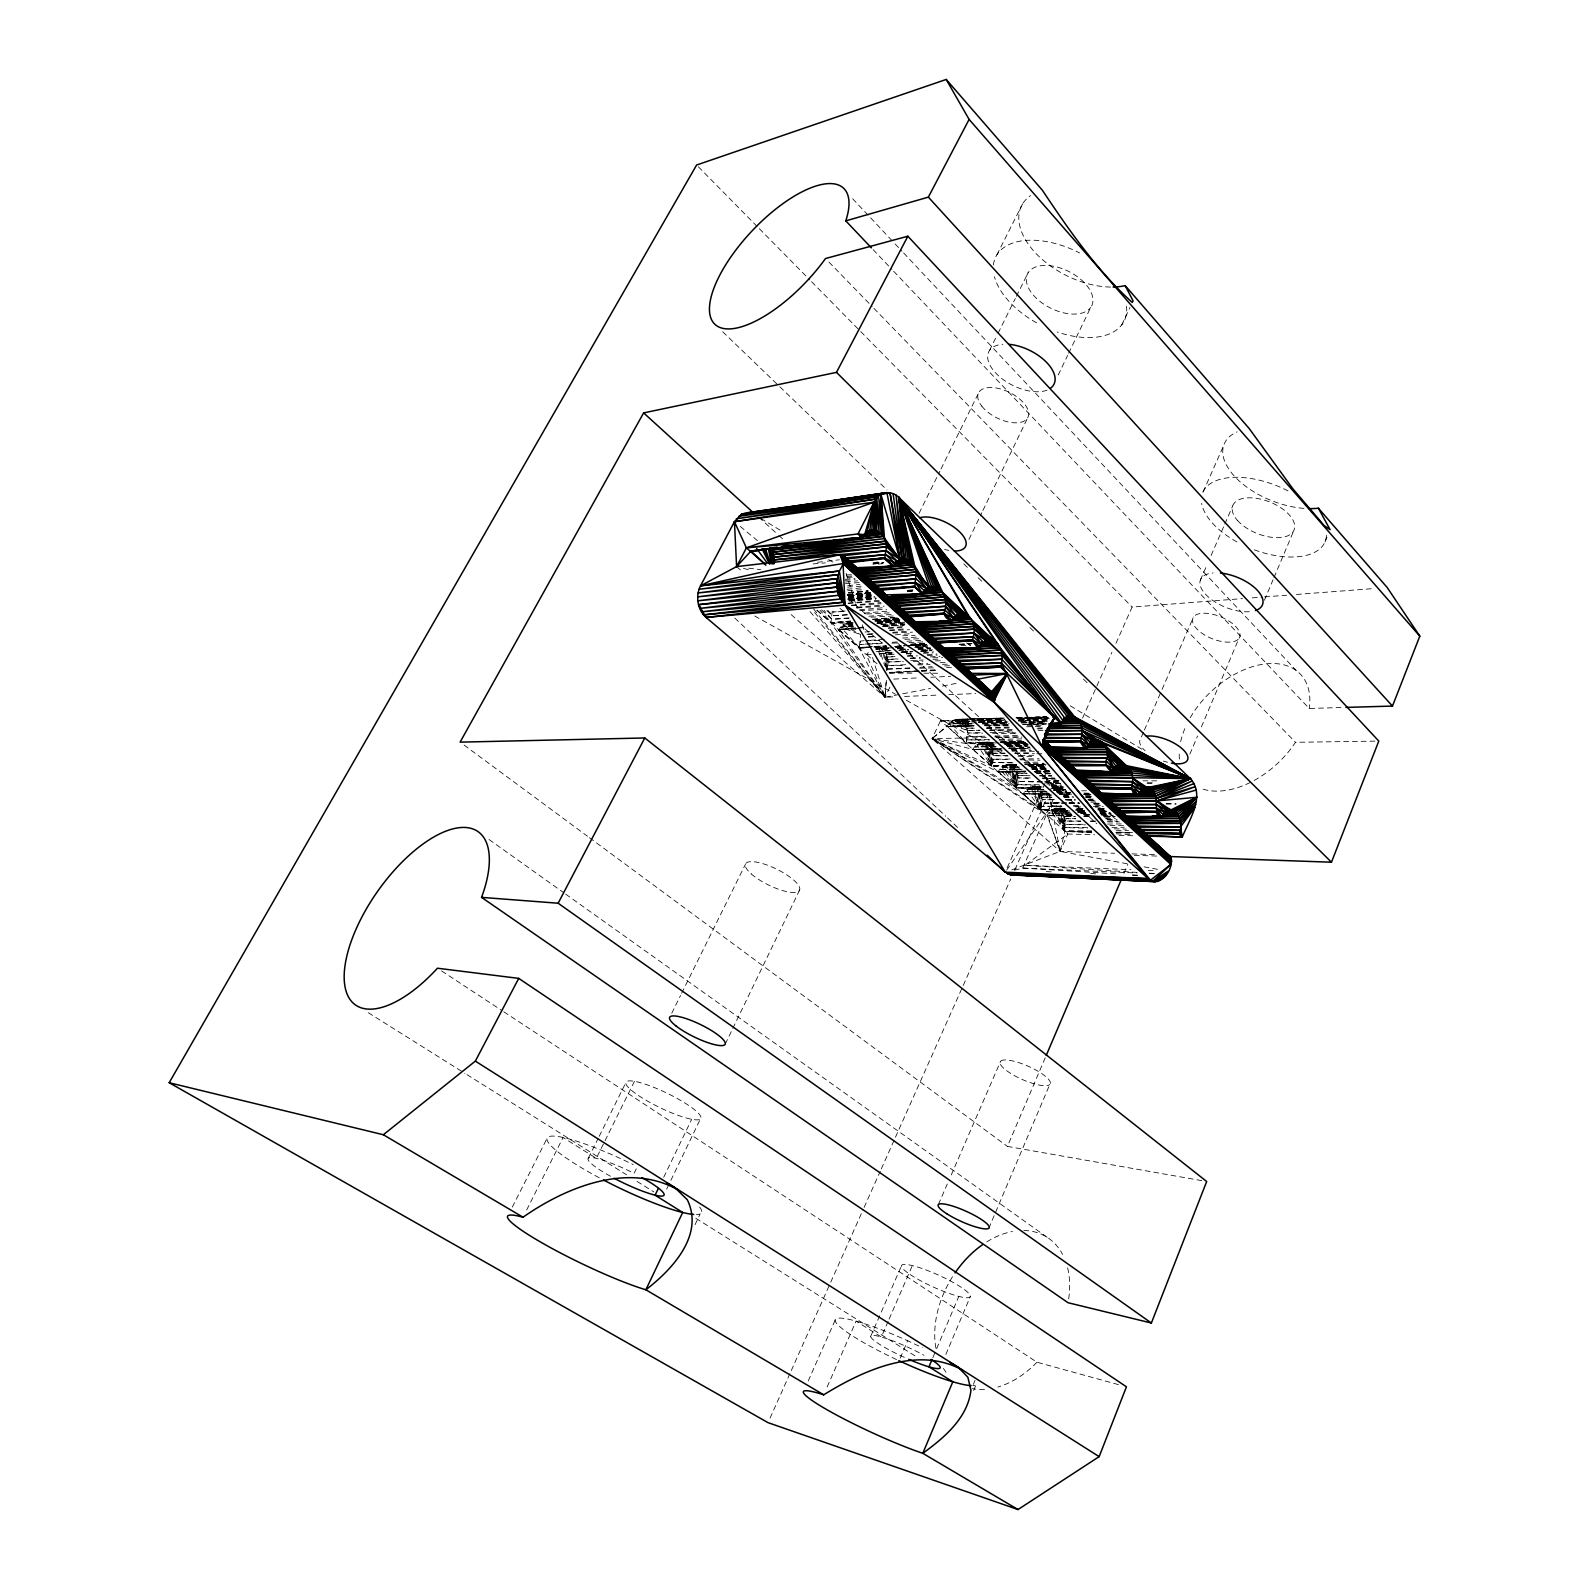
<?xml version="1.0" encoding="UTF-8"?>
<svg xmlns="http://www.w3.org/2000/svg" width="1589" height="1589" viewBox="0 0 1589 1589"><rect width="100%" height="100%" fill="white"/><g stroke="black" fill="none" stroke-linecap="round" stroke-linejoin="round"><path stroke-width="0.75" stroke-dasharray="5 3.75" d="M1056.288 808.285L1063.637 808.424L1056.288 808.285L1064.471 828.485L1064.59 814.422C1061.551 805.484 1050.051 807.629 1047.211 815.614L1060.121 851.386L1127.217 863.761M1016.483 765.56L991.635 765.481C998.706 750.485 983.551 732.112 972.746 749.432L932.048 738.647L940.509 720.711L968.059 719.916L953.579 720.194L932.048 738.647L1060.121 851.386L1114.604 853.273M1040.815 787.866L1016.503 787.628C1023.455 772.79 1008.578 754.636 997.991 771.896L932.048 738.647L946.984 726.471L973.819 725.776M986.213 737.614L932.048 738.647L1022.72 793.924L1030.586 786.992L1037.081 788.323L1041.53 795.056L1040.755 809.735L1047.211 815.614L1071.502 816.011M894.15 654.291L886.741 654.747L886.9 670.359L886.741 654.747L880.842 648.491L875.241 647.736L885.033 647.081M886.066 682.456L884.994 697.233L894.806 696.836M1061.015 809.814L1064.471 828.485L1064.59 814.422L1071.999 814.422M886.424 680.33L884.994 697.233L930.578 688.395M1026.931 773.207L1017.198 773.227L1016.444 788.204L1040.974 810.191L1067.768 810.608M1043.596 789.713L1016.444 788.204L966.211 743.473L967.562 730.503L965.059 724.107L960.63 720.135M1002.083 750.822L992.35 750.942L991.576 766.057L1018.748 767.348M1051.421 794.957L1041.53 795.056L1040.755 809.735L1065.127 810.092M1065.285 808.523L1057.916 808.424L1064.829 831.424L1067.748 834.026L1094.563 834.741M866.641 647.1L859.252 647.537L860.662 634.666L842.925 625.033L838.495 629.78L819.964 610.355M887.02 670.399L887.635 656.992L895.044 656.555M1059.505 808.92L1064.372 809L1059.505 808.92L1064.61 829.637L1065.365 816.448L1075.276 816.448M909.802 668.492L887.774 669.068L888.251 659.395L898.123 658.819M1053.209 799.446L1021.568 870.534M1011.776 869.878L1060.121 851.386L1064.829 831.424L1062.386 811.045L1069.755 811.085M1028.897 787.667L1041.113 787.926L1016.503 787.628L1017.735 775.472L1029.91 775.472M1065.305 809.357L1040.755 809.735L1037.081 788.323L1041.987 788.303L1016.444 788.204L1011.081 765.441L1016.007 765.461L991.635 765.481L992.926 753.226L1005.082 753.087M991.079 742.599L966.271 742.877L967.562 730.503L951.295 721.922L968.615 721.188M871.567 646.723L859.252 647.537L860.761 640.983L868.15 640.466M850.572 621.16L830.948 622.67L832.457 609.382M973.402 1384.337L975.03 1380.424M1325.027 541.889L1327.57 535.771M973.64 1390.514L976.301 1384.118A77.563 10.885 24.6 0 1 972.746 1385.588M945.852 1354.444L970.303 1296.545M1264.407 600.225L1273.027 579.806M1273.981 577.542L1294.121 529.892M932.803 1357.741L935.703 1350.928M936.656 1348.664L958.822 1296.406M988.775 1228.317L1049.753 1084.532A27.311 7.25 23.8 0 0 1017.874 1062.346A27.311 7.25 23.8 0 0 1008.062 1071.681A27.311 7.25 23.8 0 0 1049.753 1084.532M1189.863 754.12L1197.57 735.985M1201.403 726.908L1238.923 638.46A25.225 11.739 22.2 0 0 1211.176 613.95A25.225 11.739 22.2 0 0 1198.682 630.674A25.225 11.739 22.2 0 0 1238.923 638.46M1201.82 1180.647L1007.406 1146.404L1045.264 1057.678M1123.92 873.394L1127.813 864.297M900.208 1358.138L907.677 1340.758L922.295 1347.69M938.424 1204.462L947.302 1184.023M951.255 1174.926L1000.593 1061.293M1143.444 732.311L1140.505 739.084A25.801 10.607 22.7 0 0 1145.192 750.842M1144.418 730.046L1161.082 691.652M1162.075 689.408L1193.458 617.128M888.132 1321.373L881.339 1336.985L856.074 1321.154L825.684 1390.335M889.105 1319.128L912.344 1265.579M1064.61 829.637L1065.901 818.653L1075.813 818.633M870.693 1336.369L880.306 1314.321M881.279 1312.117L901.46 1265.797M1200.291 580.283L1207.163 564.532M1211.076 555.534L1223.828 526.277M1224.821 524.032L1232.667 506.037M1072.297 815.773L1047.548 815.296L1060.121 851.386L1067.748 834.026L1051.362 805.782L1049.614 794.44M808.245 1380.92L835.099 1320.28M1203.091 491.974L1223.609 445.655M1007.227 867.713L1047.151 778.57L1054.56 778.59M770.049 1418.123L790.269 1372.817M791.282 1370.552L829.716 1284.468M830.729 1282.204L863.105 1209.706M864.098 1207.441L880.286 1171.192M881.299 1168.908L894.448 1139.472M895.461 1137.208L962.219 987.683M963.232 985.398L1010.763 878.935M1014.815 869.858L1051.223 788.303M1052.236 786.039L1055.275 779.246M1082.566 718.069L1111.903 652.364M1115.955 643.307L1132.123 607.058L1242.499 598.616M695.068 1224.662L700.213 1213.797M1121.695 324.97L1129.978 307.432M663.705 1177.31L691.692 1119.292M666.645 1189.128L669.803 1182.554M670.856 1180.369L700.292 1119.153A41.632 8.044 25.8 0 0 651.45 1086.419A41.632 8.044 25.8 0 0 638.48 1095.536A41.632 8.044 25.8 0 0 700.292 1119.153M1058.214 374.984L1067.629 355.4M1068.662 353.215L1090.65 307.531A35.872 20.458 26.6 0 0 1054.719 266.475A35.872 20.458 26.6 0 0 1033.486 295.256A35.872 20.458 26.6 0 0 1090.65 307.531M889.88 687.163L884.994 697.233L790.388 613.95M725.259 1044.052L731.735 1030.645M732.807 1028.421L799.664 889.959M968.932 539.406L981.843 512.711M982.916 510.466L1028.063 416.993M634.19 1173.099L636.295 1168.789M671.75 1013.246L680.549 995.469M681.641 993.244L745.4 864.356M919.078 513.287L939.894 471.198M940.986 468.993L978.248 393.675M588.367 1158.123L598.119 1138.499M599.212 1136.314L626.284 1081.771M989.47 350.533L997.018 335.358M998.091 333.193L1015.311 298.494M1016.404 296.329L1028.242 272.474M634.448 1081.314L596.312 1158.321L563.082 1137.506L526.356 1210.58M512.313 1207.084L547.49 1137.466M996.879 254.856L1022.641 203.809M1006.632 870.156L1051.362 805.782L1061.253 805.901M855.756 628.41L838.495 629.78L866.303 654.628L868.786 652.126M1137.168 872.401L1024.885 865.29L1067.748 834.026M852.26 622.352L842.925 625.033L855.756 630.436M1014.298 870.136L1023.376 868.11L1136.85 872.997M942.575 686.051L956.955 683.27M872.977 564.174L882.709 562.963M873.076 562.625L877.962 562.029M817.481 562.268L824.79 561.453M827.214 561.175L839.389 559.805M849.241 599.569L873.592 596.868M873.89 563.519L883.683 562.446M872.937 563.777L882.689 562.724M848.784 597.543L870.772 595.12M907.418 591.108L914.767 590.294M848.645 595.815L870.712 593.452M846.997 576.469L851.883 575.973M845.209 579.29L854.981 578.297M874.049 563.221L883.782 562.228M845.547 582.031L857.782 580.799M847.751 585.646L859.987 584.434M848.586 592.896L868.11 590.989M847.136 589.261L861.814 587.831M848.586 594.683L870.554 592.538M853.015 625.947L840.76 627.119L859.252 647.537L838.952 629.462L863.383 627.099M882.928 625.212L904.896 623.067M878.379 564.075L883.246 563.598M877.525 623.623L899.573 621.517M848.685 593.134L868.269 591.307M847.771 594.524L870.097 592.379M847.314 595.041L870.752 592.717M849.241 595.776L868.845 593.948M908.074 590.274L912.98 589.817M848.625 596.272L873.096 593.988M907.379 590.79L914.728 590.095M848.605 597.146L873.136 594.862M907.458 591.684L914.827 590.989M848.844 598.179L873.314 595.915M847.811 598.874L874.804 596.391M848.864 600.602L875.718 598.119M899.453 619.809L877.346 621.855L899.553 620.405M848.586 592.439L868.11 590.671M847.672 594.644L869.64 592.677M849.023 600.662L876.274 598.259M848.049 603.065L879.948 600.205M849.34 600.443L876.194 598.06M851.446 605.171L880.902 602.569M856.987 607.236L881.537 605.111M847.195 595.259L869.163 593.372M845.07 610.99L832.795 612.043L845.03 611.407M859.788 609.719L884.318 607.614M879.114 653.635L891.389 652.582M901.181 651.748L908.531 651.132M920.786 650.1L930.598 649.265M813.111 563.916L825.446 562.883M847.295 614.546L832.557 615.777L825.267 609.262M864.476 613.096L889.006 611.03M816.845 610.375L830.948 622.67L850.592 621.041M872.679 619.213L894.766 617.366M872.52 657.488L884.994 697.233L831.186 623.365L850.77 621.716M875.261 619.67L897.288 617.843M874.764 620.882L896.792 619.035M846.401 575.039L851.346 574.642M849.102 596.074L871.05 594.286M907.637 591.307L912.523 590.909M849.122 617.863L831.961 619.273L821.136 609.62M868.766 616.234L893.296 614.228M876.155 651.53L890.893 650.318M900.705 649.524L905.631 649.126M917.906 648.113L927.738 647.319M959.657 644.697L971.952 643.704M847.255 577.522L852.161 577.125M876.314 620.425L898.957 618.618M853.233 626.344L847.354 622.729L851.207 622.868M874.903 621.001L897.924 619.134M877.684 621.617L899.811 619.849M877.327 622.332L899.434 620.584M877.009 622.908L899.136 621.18M858.219 628.231L865.628 627.635M882.868 626.265L902.612 624.715M888.152 648.689L875.837 649.663L888.152 648.928M898.003 647.915L902.929 647.518M927.559 645.571L915.244 646.544L927.42 645.948M845.328 580.343L855.14 579.588M848.466 597.504L872.818 595.597M872.659 619.452L894.726 617.744M853.035 626.165L840.76 627.119L860.662 634.666M881.101 624.199L904.618 622.153M838.952 629.462L856.153 628.152M883.166 626.086L904.677 624.298M1252.311 597.861L1262.123 597.106M1264.586 596.908L1286.653 595.22M1296.465 594.465L1374.962 588.466M871.169 654.33L866.303 654.628L884.994 697.233L838.495 629.78L860.602 628.092M882.729 626.404L904.836 624.715M876.194 620.544L898.222 618.876M888.648 627.715L905.869 626.424M847.652 599.252L874.407 597.265M889.562 630.038L906.803 628.747M872.957 633.773L865.588 634.309L872.997 634.071M892.66 632.323L909.881 631.071M875.678 621.1L897.706 619.531M868.369 636.752L873.295 636.414M895.441 634.825L912.682 633.574M849.082 601.139L875.777 599.252M870.613 640.288L885.371 639.255M902.612 638.063L917.369 637.03M885.589 647.478L875.777 648.173L886.404 647.319L879.015 647.815L884.656 665.831M895.402 646.802L902.77 646.286M912.563 645.591L924.838 644.737M870.017 643.763L860.165 644.439L865.052 644.26M872.48 643.605L882.312 642.929M892.164 642.274L897.09 641.936M906.922 641.261L921.699 640.248M848.188 603.443L880.366 601.258M874.01 646.564L886.324 645.75L869.084 646.941M910.934 644.101L925.692 643.128M810.013 611.586L884.994 697.233L859.192 648.153L871.487 647.339M873.95 647.18L886.245 646.365M910.855 644.737L925.632 643.763M894.845 646.425L904.657 645.77M907.12 645.611L926.745 644.32M845.467 583.521L860.106 582.547M847.513 587.116L862.112 586.142M851.565 605.627L881.18 603.701M875.241 647.736L886.98 646.902L877.108 647.557L880.624 656.654M894.945 646.425L909.742 645.452M911.629 645.293L926.427 644.3M895.501 646.882L903.664 646.187M913.516 645.551L925.851 644.737M893.177 647.676L880.842 648.491L888.191 648.074M895.64 647.518L903.049 647.041M915.363 646.226L925.235 645.571M897.388 648.59L905.392 647.815M914.648 647.478L927.559 646.365M959.041 644.598L971.912 643.505M847.692 590.691L865.012 589.579M876.85 623.246L901.281 621.676M878.638 651.51L890.952 650.715M898.977 650.02L908.193 649.603M918.045 648.987L930.36 648.193M886.642 670.379L885.57 652.721L892.978 652.265M902.85 651.629L907.776 651.331M922.573 650.398L932.445 649.782M880.862 653.715L892.998 652.94M902.691 652.304L912.384 651.689M922.097 651.073L931.79 650.457M879.194 653.874L891.528 653.079M901.38 652.443L911.252 651.808M921.123 651.172L930.975 650.537M857.067 607.852L884.139 606.164M896.752 646.326L904.101 645.869M906.564 645.73L926.188 644.498M906.485 653.536L911.411 653.218M923.745 652.463L933.617 651.848M880.882 624.636L902.83 623.325M910.894 644.399L925.652 643.505M881.12 653.734L891.012 653.119M900.884 652.523L910.755 651.927M920.647 651.311L930.518 650.715M907.379 655.8L914.787 655.343M927.122 654.608L936.994 653.993M910.457 658.084L920.329 657.488M930.201 656.893L940.072 656.317M896.176 646.802L903.525 646.385M915.8 645.67L925.612 645.094M900.903 661.282L888.569 661.997L903.347 661.64M910.775 660.706L923.11 659.971M932.981 659.395L940.39 658.978M884.696 626.364L904.161 625.272M905.631 664.679L888.35 665.652L905.531 665.215M917.965 663.984L927.837 663.427M940.172 662.732L945.097 662.454M918.879 670.757L889.244 672.445L918.919 671.035M921.342 670.618L938.642 669.644M898.003 647.537L902.91 647.279M959.279 644.2L971.534 643.545M887.774 669.068L909.981 667.857M919.852 667.32L932.187 666.645M944.521 665.97L949.447 665.712M848.983 618.359L831.961 619.273L823.956 610.275M870.891 617.187L895.223 615.896M888.251 628.39L905.253 627.476M847.215 615.022L832.557 615.777L827.849 610.375M866.74 614.009L891.131 612.758M864.992 631.985L869.938 631.727M889.741 630.714L909.524 629.701M889.502 672.961L919.097 671.392M921.58 671.273L936.378 670.498M859.728 610.673L886.662 609.302M887.476 649.305L882.59 649.543L886.364 670.28M897.269 648.809L904.618 648.431M916.853 647.815L926.645 647.319M960.928 645.571L970.72 645.074M893.773 679.099L918.462 677.867M930.816 677.272L950.56 676.298M892.74 633.117L912.503 632.164M921.402 670.916L938.702 670.081M970.025 721.426L940.509 720.711L947.402 726.57L972.071 725.398M984.405 724.802L1009.055 723.611M1021.389 723.015L1026.335 722.796M1028.798 722.677L1046.059 721.843M889.065 650.735L884.179 650.974L886.503 670.181M898.838 650.278L908.61 649.822M918.402 649.365L930.618 648.789M976.46 722.777L949.308 723.988L966.271 742.877L991.715 742.321M978.923 722.677L1006.075 721.466M1030.764 720.353L1018.43 720.909L1030.745 720.671M1033.247 720.254L1048.045 719.599M885.57 652.721L892.899 652.404M902.651 651.987L912.404 651.55M922.176 651.132L931.929 650.696M971.097 721.088L1005.758 719.618M1018.132 719.102L1025.56 718.784M1028.023 718.685L1047.826 717.851M867.495 644.161L882.133 643.585M891.906 643.187L896.772 642.989M908.987 642.512L926.069 641.837M886.741 654.747L894.051 654.45M906.207 653.953L913.516 653.675M923.249 653.278L932.981 652.88M904.618 696.439L938.96 695.048M948.772 694.651L975.765 693.559M887.635 656.992L895.084 656.714M907.478 656.237L917.409 655.86M927.34 655.482L937.252 655.105M868.349 637.01L873.275 636.831M902.751 635.739L915.026 635.282M865.667 640.804L880.346 640.248M904.836 639.314L919.515 638.758M1015.907 765.938L991.576 766.057L973.163 749.511L997.852 748.618M1010.207 748.161L1029.95 747.446M888.251 659.395L898.143 659.058M910.517 658.621L920.428 658.263M932.803 657.826L942.694 657.469M968.356 719.698L953.579 720.194L967.006 728.199L974.315 728.179M978.228 719.38L1002.877 718.546M1017.655 718.069L1029.99 717.652M1032.453 717.573L1047.25 717.076M994.793 746.274L975.03 746.949L994.893 746.651M1007.148 745.877L1026.931 745.221M1071.82 814.78L1047.211 815.614L932.048 738.647L966.211 743.473L993.383 744.486M1101.336 813.786L1111.168 813.449M848.665 596.054L873.156 595.299M970.144 719.122L1002.182 718.168M1016.98 717.731L1024.369 717.493M1026.832 717.433L1046.555 716.838L1034.002 717.155M1067.729 810.489L1040.974 810.191L932.048 738.647L991.576 766.057L976.977 744.864L994.317 744.327M1004.228 744.029L1026.534 743.334L1004.725 743.712M893.654 271.242L1309.217 708.456L1343.499 707.463M972.011 718.923L957.134 719.34L965.059 724.107L972.408 724.048L965.059 724.107L955.347 719.559L967.681 719.181L955.347 719.559L966.152 726.034L973.501 726.014M974.494 718.844L1004.248 718.01M1016.642 717.652L1024.091 717.453M970.243 719.142L1003.553 718.268M1015.947 717.93L1048.184 717.016M968.456 719.777L953.579 720.194L966.152 726.034M978.367 719.499L1003.156 718.804M1030.427 718.049L1018.033 718.407L1025.441 718.049M1032.91 717.99L1047.787 717.573L1027.904 717.99M977.672 719.678L1002.798 718.963M1017.318 718.586L1054.48 717.553M919.594 668.234L936.716 667.797M946.508 667.539L951.414 667.4M967.224 720.969L962.259 721.108L969.648 721.009M977.136 720.711L1004.427 719.956M1019.324 719.559L1029.235 719.281M1031.718 719.221L1049.098 718.744M968.654 721.446L951.295 721.922L967.006 728.199L974.434 728.02M978.566 721.168L1005.837 720.433M1018.231 720.095L1030.625 719.757M1033.108 719.698L1047.985 719.301M966.986 719.082L957.134 719.34L963.748 722.459L968.714 722.32M978.645 722.061L1005.936 721.327M1033.227 720.592L1048.104 720.194M971.614 723.412L949.308 723.988L967.562 730.503L979.738 730.503M984.008 723.074L1006.314 722.498M1021.191 722.101L1031.102 721.843M1033.585 721.783L1045.979 721.466M986.014 725.438L1007.982 724.862M1027.507 724.346L1022.621 724.485L1032.492 724.246M1029.93 724.286L1047.012 723.829L1034.916 724.187M993.502 743.016L966.211 743.473L947.402 726.57L974.136 725.835L946.984 726.471M986.292 725.518L1008.181 724.902M917.806 664.917L930.081 664.619M942.356 664.321L947.262 664.202M969.449 719.023L1003.97 718.109M1016.285 717.791L1023.693 717.612M1033.545 717.354L1045.88 717.016M982.439 723.67L1007.247 723.015M1022.124 722.637L1046.952 722.002M984.167 725.557L1008.936 724.942M1023.813 724.564L1031.241 724.385M1033.724 724.326L1046.118 724.008M932.048 738.647L1016.444 788.204L1007.724 764.726L1016.722 764.845L1009.432 764.885L1016.444 788.204L998.389 771.996L1025.58 771.281M1035.452 771.042L1050.289 770.645M913.198 661.401L923.05 661.163M935.365 660.865L942.754 660.686M986.848 727.722L1011.657 727.126M1026.554 726.769L1043.933 726.352M958.902 719.539L966.291 719.36M976.143 719.142L1003.255 718.546M967.562 730.503L979.976 730.225M989.907 729.987L1012.233 729.49M1037.061 728.934L1042.026 728.815M980.274 732.728L967.88 733.006L982.737 733.165M990.205 732.529L1015.013 731.993M991.536 742.877L979.201 743.155L1025.382 742.401M1001.408 742.659L1026.097 742.123M1015.907 764.885L1006.016 764.964L1016.444 788.204L1000.216 769.414L1019.999 768.977M1032.373 768.699L1047.211 768.361M985.041 736.204L967.661 736.541L984.942 736.74M994.952 736.005L1019.78 735.508M1016.662 765.501L1004.308 765.64L1016.444 788.204L1002.123 767.348L1019.483 767.01M1031.877 766.752L1044.271 766.514M1066.557 802.663L1042.146 803.14L1040.755 809.735L1022.72 793.924L1049.634 794.083M1069 802.604L1078.752 802.425M1090.948 802.187L1095.834 802.087M831.186 623.365L853.293 622.948M877.843 622.491L904.856 622.014M977.871 719.817L1004.963 719.301M1019.741 719.042L1024.667 718.943M1027.13 718.903L1049.296 718.486M996.065 737.435L1020.694 736.958M989.45 739.481L967.105 739.878L989.272 740.097M999.362 739.302L1021.707 738.885M990.821 742.321L980.949 742.5L991.576 766.057L986.114 743.016L993.502 742.957M1000.693 742.123L1025.362 741.666M991.834 742.361L984.425 742.44L991.576 766.057L982.677 742.262L989.987 742.142M1002.143 741.944L1024.011 741.566M1000.395 742.162L1025.819 741.884M1003.434 742.858L1025.759 742.5L1005.837 742.877M1061.214 806.06L1041.629 806.378L1063.557 806.676M1073.449 805.861L1078.335 805.782M1095.476 805.524L1102.806 805.405M972.091 720.969L1004.069 720.492M1018.847 720.274L1023.753 720.214M1033.605 720.055L1048.363 719.837M982.677 742.262L990.086 742.162M999.958 742.003L1024.647 741.646M987.722 743.97L992.569 743.89L987.722 743.97L991.635 765.481L991.536 748.816L996.382 748.757M976.977 744.864L993.979 744.605M1006.135 744.407L1028.004 744.069M986.114 743.016L991.635 765.481L989.172 745.281L994.039 745.221M1006.195 745.023L1028.083 744.685M1007.287 746.472L1027.149 746.175M990.463 746.929L997.753 746.81L990.463 746.929L991.635 765.481M1007.486 746.671L1026.931 746.393M1254.118 780.477A77.106 48.941 -43.4 0 0 1295.472 742.301L1378.795 741.07M1011.835 748.836L1028.957 748.578M973.163 749.511L999.938 749.094M1012.114 748.896L1029.156 748.618M1077.58 809.159L1082.486 809.079M1104.573 808.741L1097.205 808.861L1104.554 809.059M1008.558 748.598L1028.004 748.32M963.748 722.459L968.654 722.399M978.486 722.28L1007.962 721.962M1020.237 721.823L1047.27 721.525M1001.686 742.242L1023.892 742.003M1000.991 742.5L1025.799 742.222M1011.716 748.955L1028.778 748.737M1011.816 750.703L1031.261 750.445M1014.795 752.968L1031.837 752.769M1029.017 765.342L1043.834 765.183M1066.517 803.438L1042.146 803.14L1042.066 797.281L1051.978 797.162M1064.372 797.023L1071.8 796.943M1086.658 796.784L1091.623 796.725M1054.5 799.545L1042.344 799.684L1054.52 799.823M1066.656 799.406L1073.946 799.327M1088.525 799.148L1093.371 799.088M1007.803 755.55L993.204 755.689L1008.081 756.026M1019.959 755.411L1034.558 755.272M1047.687 793.904L1023.336 793.725L1040.755 809.735L1040.735 792.99L1048.144 792.931M1057.996 792.832L1070.331 792.712M1063.776 794.818L1071.185 794.738M1086.022 794.579L1090.968 794.52L1083.718 794.46M982.22 723.968L1009.194 723.77M1028.818 723.611L1045.979 723.472M1010.028 759.045L993.006 759.204L1010.326 759.582M1019.761 758.966L1039.206 758.807M1028.242 764.786L1045.542 764.667M1043.814 789.475L1026.772 789.375L1040.755 809.735L1039.703 791.143L1047.091 791.084M1056.943 791.004L1066.795 790.925M1081.573 790.806L1086.479 790.766M1083.082 824.274L1065.981 824.433L1085.486 824.87M1107.493 824.055L1122.132 823.916M1011.915 762.362L992.47 762.502L1014.676 762.958M1024.071 762.283L1041.093 762.164M1087.512 827.531L1065.484 827.651L1087.412 828.167M1111.982 827.372L1124.237 827.293M985.736 725.955L1010.187 725.815M1027.328 725.736L1044.45 725.657M1007.724 764.726L1015.133 764.686M1025.004 764.647L1044.767 764.567M1024.766 764.627L1045.92 764.667M1006.016 764.964L1015.748 764.905M1027.924 764.845L1044.966 764.746M1028.123 765.282L1045.681 765.401M1028.063 765.878L1045.085 765.779M1012.65 766.375L1017.516 766.355L1012.65 766.375L1016.503 787.628L1016.384 771.142L1026.117 771.102M1029.692 766.295L1044.291 766.216M1002.123 767.348L1019.165 767.269M1031.321 767.209L1045.92 767.149M1014.08 767.666L1018.946 767.646L1014.08 767.666L1016.503 787.628L1011.081 765.441M1031.122 767.586L1045.721 767.527M998.389 771.996L1025.203 771.857M1034.955 771.797L1049.574 771.738M1043.397 789.554L1038.471 789.574L1040.755 809.735L1030.586 786.992L1041.232 786.913L1033.923 786.873L1040.755 809.735L1032.254 786.734L1041.987 786.773M1055.692 789.475L1065.524 789.415L1053.547 789.534M1091.623 830.829L1064.61 830.968L1050.905 810.966L1067.967 811.224M1116.173 830.689L1128.468 830.63M859.192 648.153L866.581 648.133M876.433 648.094L888.748 648.034M898.599 647.994L905.988 647.974M918.323 647.935L930.638 647.875M1004.943 743.91L1027.11 743.831M1016.503 787.628L1015.331 769.255L1020.198 769.235M1032.373 769.195L1049.415 769.136M1000.216 769.414L1022.104 769.334M1031.837 769.294L1048.859 769.235M1035.849 771.082L1050.468 771.042M1034.677 771.738L1051.799 771.678M1061.631 788.243L1051.799 788.263L1062.683 788.442M986.531 728.139L1010.942 728.08M1037.796 728.02L1042.662 728M1034.558 771.857L1051.64 771.837M1036.664 773.188L1053.706 773.148M1080.758 821.016L1066.179 821.036L1080.798 821.334M1090.491 820.997L1095.357 820.977M1107.513 820.957L1117.246 820.957M989.49 730.503L1013.842 730.523M1038.193 730.523L1043.059 730.543M989.172 745.281L994.098 745.281M1006.393 745.281L1026.057 745.281M1029.175 764.865L1043.993 764.865M1028.103 765.481L1045.105 765.481M1039.643 775.452L1051.819 775.452M1030.208 777.915L1018.033 777.915L1030.188 778.312M1042.364 777.935L1054.54 777.935M1040.437 787.409L1035.531 787.409L1040.418 787.429M1062.525 787.409L1052.713 787.409L1062.465 787.33M1084.353 814.422L1089.279 814.422M1101.614 814.442L1111.505 814.442M1104.951 816.428L1114.842 816.428M1105.567 818.613L1115.478 818.593M1058.949 780.696L1049.058 780.676L896.494 642.055M1142.928 780.815L1160.208 780.854M1042.166 781.45L1017.834 781.391L1042.583 782.185M1044.609 781.45L1059.208 781.47M1064.471 828.485L1063.597 812.595L1070.986 812.615M1080.838 812.634L1085.764 812.654M1100.541 812.674L1110.413 812.714M889.482 673.1L914.033 673.18M923.864 673.2L941.046 673.259M1010.088 746.969L1029.732 747.029M1028.361 765.501L1045.622 765.54M1060.578 783.218L1050.687 783.198L1049.058 780.676L1058.89 780.874M1147.02 783.476L1151.965 783.476M1039.206 784.748L1017.298 784.668L1039.524 785.363M1051.382 784.787L1061.114 784.827M1053.527 786.932L1063.339 786.972M1060.499 783.437L1050.687 783.198L1051.978 786.098L1061.869 786.138M1051.739 786.813L1061.472 786.853M1052.494 787.091L1063.14 787.012M1052.593 787.489L1062.326 787.528M1053.01 787.806L1063.001 787.826M1079.606 811.125L1084.532 811.145M1106.679 811.244L1099.29 811.224L1106.739 811.204M991.536 748.816L1001.328 748.876M1011.12 748.935L1030.725 749.055M1029.89 766.494L1044.688 766.593M1032.254 786.734L1039.603 786.773M1051.858 786.873L1061.67 786.932M1065.246 789.336L1055.374 789.276L1065.305 789.634M1039.703 791.143L1047.012 791.203M1056.764 791.262L1066.497 791.322M1046.813 791.58L1024.885 791.441L1046.972 792.057M1056.546 791.66L1066.279 791.719M1070.708 792.732L1058.353 792.633L1070.728 793.169M1083.916 794.282L1088.803 794.321M1075.753 809.913L1083.122 809.973M1097.88 810.072L1105.249 810.132M992.35 750.942L1002.123 751.021M1011.915 751.1L1038.789 751.339M1040.735 792.99L1048.045 793.05M1057.797 793.129L1069.973 793.209M1084.592 793.328L1089.458 793.348M1059.863 794.003L1069.596 794.083M1084.195 794.202L1089.061 794.242M1041.53 795.056L1051.282 795.136M1063.458 795.235L1070.768 795.294M1085.386 795.434L1090.253 795.473M1063.399 796.129L1070.807 796.188M1085.625 796.307L1090.57 796.367M999.123 740.196L1023.753 740.434M1031.301 767.845L1046.078 767.984M1052.991 788.005L1062.723 788.104M1022.72 793.924L1049.554 794.162M1042.066 797.281L1051.819 797.38M1063.994 797.479L1073.727 797.579M1085.923 797.698L1093.232 797.757M1065.564 799.565L1075.435 799.664M1087.79 799.803L1095.198 799.883M1066.716 799.942L1074.025 800.022M1088.624 800.181L1093.51 800.24M1103.7 809.377L1098.794 809.337L1103.719 809.596M992.648 733.284L1017.417 733.562M994.833 736.839L1021.985 737.157M992.926 753.226L1005.102 753.365M1014.855 753.464L1034.36 753.683M1036.803 753.722L1044.112 753.802M1030.586 786.992L1040.398 787.091M1059.903 802.803L1052.474 802.723L1059.843 802.981M1069.774 802.922L1079.646 803.041M1094.463 803.22L1099.409 803.279M1166.088 804.074L1175.979 804.193M1068.94 803.458L1078.693 803.577M1093.311 803.756L1100.621 803.855M1084.731 810.688L1077.441 810.589L1084.83 810.867M1099.33 810.847L1106.619 810.926M1015.331 769.255L1020.257 769.334M1032.532 769.493L1049.733 769.731M1073.588 806.08L1078.534 806.139M1093.351 806.338L1103.223 806.477M1075.733 806.854L1080.599 806.914M1095.218 807.113L1102.528 807.212M1077.541 808.682L1082.467 808.741M1083.082 808.682L1075.773 808.583L1083.281 808.761M1097.701 808.9L1105.01 809M1064.69 830.272L1054.659 808.563L1065.226 808.523M1076.587 808.88L1082.288 808.761M1098.515 809.198L1104.216 809.099M1076.567 809.178L1081.652 809.139M1098.496 809.496L1103.382 809.576M1091.444 831.544L1064.61 830.968L1053.01 809.238L1065.186 809.417M1077.362 809.596L1082.248 809.675M1099.31 809.933L1104.176 810.013M1075.634 810.032L1082.943 810.152M1100.005 810.41L1107.315 810.529M1077.302 810.291L1082.169 810.35M1099.211 810.628L1106.52 810.728M1016.384 771.142L1023.733 771.261M1035.988 771.459L1050.706 771.698M1034.161 771.36L1047.151 778.57L1057.003 778.729M1097.999 809L1105.368 809.139M1062.386 811.045L1069.695 811.165M1079.447 811.324L1084.314 811.403M1101.376 811.661L1106.262 811.741M1077.7 811.383L1085.029 811.502M1099.648 811.721L1106.957 811.84M1063.597 812.595L1070.907 812.714M1080.659 812.873L1085.525 812.952M1100.144 813.191L1109.897 813.369M1071.006 813.389L1049.078 813.012L1071.125 813.926M1080.738 813.548L1085.625 813.628M1100.224 813.866L1109.976 814.045M1083.658 816.23L1088.525 816.309M1105.527 816.587L1115.26 816.766M1017.198 773.227L1026.971 773.406M1036.763 773.585L1053.884 773.922M1064.59 814.422L1071.9 814.541M1084.095 814.76L1088.962 814.839M1101.157 815.038L1113.353 815.256M1065.365 816.448L1075.117 816.627M1104.375 817.163L1114.127 817.342M1115.955 832.318L1132.997 832.616L1115.836 832.06M1024.528 763.177L1044.271 763.574M1147.298 782.662L1152.204 782.761M1071.86 815.793L1047.548 815.296L1064.829 831.424L1091.762 832.715M1084.016 816.031L1088.882 816.13M1103.461 816.428L1113.194 816.627M1084.691 816.031L1089.637 816.11M1104.494 816.408L1114.386 816.607M1065.901 818.653L1075.654 818.832M1107.334 819.447L1117.087 819.626M1090.551 821.533L1095.417 821.632M1107.612 821.871L1117.365 822.069M1018.013 756.245L1035.373 756.622M1020.217 759.8L1040.001 760.237M1017.735 775.472L1029.95 775.73M1039.703 775.948L1051.918 776.207M1053.328 788.184L1063.081 788.382M1054.659 808.563L1064.471 808.761M1109.857 825.406L1124.476 825.724M1114.227 828.803L1126.402 829.081M979.857 721.664L1006.89 722.32M1021.648 722.677L1026.573 722.796M1029.017 722.856L1046.237 723.273M1026.772 789.375L1043.894 789.812M1053.686 790.051L1063.478 790.309M1116.014 832.715L1133.076 833.152M1118.934 835.377L1133.553 835.754M1051.978 786.098L1061.77 786.356M1056.784 792.335L1071.502 792.752M1083.777 793.09L1088.683 793.229M1051.878 785.741L1061.75 786.039M1053.01 809.238L1065.226 809.615M1077.441 810.013L1082.327 810.152M1099.429 810.688L1106.778 810.926M1042.324 778.709L1056.903 779.186M1045.065 782.265L1059.923 782.761M1063.379 796.367L1073.25 796.705M1085.565 797.122L1092.954 797.38M1065.504 799.863L1075.316 800.22M1090.074 800.737L1097.443 800.995M1166.247 803.398L1176.078 803.736M1069.635 803.319L1079.447 803.657M1094.146 804.173L1101.495 804.431M1050.905 810.966L1068.046 811.562M1077.858 811.919L1085.208 812.178M1099.886 812.694L1109.698 813.032M1131.944 853.869L1156.713 854.723M1134.169 855.279L1158.818 856.133M1008.201 745.042L1027.944 745.797M1083.38 814.422L1088.286 814.621M1102.984 815.217L1112.797 815.614M1024.885 865.29L1130.951 869.719M1148.231 870.434L1155.62 870.752M1149.185 873.513L1154.111 873.732M1046.237 871.606L1053.626 871.944M1090.63 873.573L1098.019 873.91M1132.56 875.44L1137.486 875.658M1031.102 767.924L1045.92 768.619M1116.233 833.887L1133.354 834.702M1053.467 790.269L1065.822 790.964M1023.376 868.11L1117.544 873.93M1132.401 874.864L1137.366 875.162M1149.363 873.175L1154.25 873.493M748.637 568.147L760.674 569.696M940.509 720.711L972.17 725.895M986.789 728.278L1016.007 733.045M1144.001 866.839L1160.764 869.938M1051.362 805.782L1065.663 809.198M1077.56 812.039L1089.458 814.879M1106.123 818.851L1122.787 822.844M743.493 568.385L750.366 570.173M503.832 1011.835L1036.981 1362.21L1119.371 1384.873M1163.406 761.091L1167.538 762.263M853.233 627.119L845.408 623.345L852.757 622.729L845.408 623.345L855.855 629.701M847.354 622.729L851.585 624.795M852.876 624.338L849.281 622.59L852.737 624.715M754.676 615.956L895.501 694.254M906.326 700.292L1005.996 755.689M760.813 518.471L782.026 531.302M828.644 559.546L832.894 562.109M966.43 642.949L970.661 645.511M1070.291 705.834L1144.457 750.763M368.33 1012.729L464.902 1073.35M466.987 1074.661L626.543 1174.807M637.03 1181.402L653.834 1191.929M695.823 1218.286L916.237 1356.648M441.603 970.939L501.766 1010.485M489.074 839.528L563.658 892.68M565.664 894.13L1047.369 1237.434M464.087 745.082L587.473 836.231M589.459 837.701L1007.406 1146.404M740.196 526.436L757.456 540.618M839.945 608.388L845.706 613.116M864.893 628.867L884.08 644.618M995.35 736.025L1047.151 778.57L1049.177 785.542M838.495 629.78L859.252 647.537M947.402 726.57L966.271 742.877M736.601 566.598L742.162 571.504M1087.631 815.455L1049.058 780.676L1050.111 785.363M1089.458 817.104L1096.807 823.718M866.859 654.668L877.724 664.44M758.708 517.18L777.081 533.844M778.908 535.493L784.43 540.498M848.725 598.775L867.097 615.42M817.163 610.176L830.948 622.67M734.773 618.042L945.733 816.249M947.541 817.958L958.346 828.127M722.737 331.803L778.094 385.114M779.881 386.822L887.039 490.008M963.828 563.956L967.403 567.392M978.109 577.701L983.472 582.865M1029.91 627.576L1035.253 632.74M1083.48 679.158L1087.055 682.595M698.346 166.785L757.576 226.909M759.324 228.677L809.834 279.962M811.582 281.73L1132.123 607.058M828.961 262.086L872.143 306.558M873.871 308.326L1295.472 742.301M873.136 249.652L891.945 269.455M852.657 198.764L893.455 242.144M895.143 243.951L901.956 251.181M903.644 252.989L1296.266 670.558M814.66 612.52L884.994 697.233L811.343 606.124M846.063 573.351L857.087 608.408M862.231 624.775L864.436 631.786M1043.02 762.938L1047.171 784.45M1049.018 794.003L1060.121 851.386M1047.151 778.57L1048.204 785.383M1190.24 717.712A77.106 48.941 -43.4 0 1 1267.804 663.666A77.106 48.941 -43.4 0 1 1309.217 708.456M1250.285 782.463A77.106 48.941 -43.4 0 1 1202.019 788.839M1179.435 759.085A77.106 48.941 -43.4 0 1 1179.336 750.624M1180.647 741.725A77.106 48.941 -43.4 0 1 1185.156 727.861M1023.852 1230.482A85.468 59.727 -59.1 0 1 1062.564 1254.337M1067.629 1267.863A85.468 59.727 -59.1 0 1 1068.026 1302.722M1036.981 1362.21A85.468 59.727 -59.1 0 1 997.872 1387.018M984.525 1389.362A85.468 59.727 -59.1 0 1 972.508 1388.647M946.051 1372.241A85.468 59.727 -59.1 0 1 943.429 1368.407M935.921 1348.187A85.468 59.727 -59.1 0 1 953.718 1274.875M986.789 1241.883A85.468 59.727 -59.1 0 1 1012.471 1231.475M1047.052 390.139A36.428 19.445 26.5 0 1 996.085 373.435A36.428 19.445 26.5 0 1 1002.838 344.257M1249.331 611.705A33.429 16.089 22 0 1 1205.634 594.365A33.429 16.089 22 0 1 1213.043 572.954M904.3 1357.344A38.176 5.363 24.6 0 1 872.222 1335.415A38.176 5.363 24.6 0 1 923.984 1355.298M896.534 1359.568A77.563 10.885 24.6 0 1 835.317 1319.426A77.563 10.885 24.6 0 1 907.677 1340.758M699.597 1207.004A85.746 13.546 25.8 0 1 696.419 1214.512M599.232 1177.767A85.746 13.546 25.8 0 1 548.761 1136.671A85.746 13.546 25.8 0 1 633.216 1164.598M610.474 1176.257A42.168 6.654 25.7 0 1 589.598 1157.646A42.168 6.654 25.7 0 1 632.402 1172.543M948.891 550.41A28.205 12.871 26.3 0 1 944.561 549.397M1110.512 287.053A71.048 42.208 26.7 0 1 1033.486 250.724A71.048 42.208 26.7 0 1 1030.586 195.606M1303.973 508.381A65.348 35.077 21.4 0 1 1233.402 475.091A65.348 35.077 21.4 0 1 1237.076 431.87M1126.502 306.101A71.783 40.937 26.6 0 1 1057.261 332.022M1036.584 322.825A71.783 40.937 26.6 0 1 994.436 276.704M993.403 265.025A71.783 40.937 26.6 0 1 1079.586 252.949M1326.438 535.255A65.944 33.965 21.7 0 1 1254.277 549.834M1236.937 541.928A65.944 33.965 21.7 0 1 1201.642 503.316M1202.893 492.113A65.944 33.965 21.7 0 1 1289.295 491.577M852.757 624.139L842.925 625.033L852.757 624.259M1002.063 748.975L972.746 749.432L1001.984 749.074M1024.905 771.777L997.991 771.896L1024.806 771.857M1071.661 794.222L1059.426 794.142L1071.522 794.361M1091.603 831.881L1064.829 831.424L1091.643 832.1M981.764 406.109A27.51 14.202 26.4 0 0 1025.799 419.973A27.51 14.202 26.4 0 0 1002.083 389.424A27.51 14.202 26.4 0 0 981.764 406.109M751.2 873.871A30.032 8.918 26 0 0 797.936 891.707A30.032 8.918 26 0 0 768.56 865.608A30.032 8.918 26 0 0 751.2 873.871M910.1 1274.497A37.719 6.495 24.4 0 0 968.595 1297.617A37.719 6.495 24.4 0 0 929.029 1271.101A37.719 6.495 24.4 0 0 910.1 1274.497M1237.394 520.318A32.972 16.963 21.7 0 0 1291.46 533.566A32.972 16.963 21.7 0 0 1261.527 499.343A32.972 16.963 21.7 0 0 1237.394 520.318"/><path stroke-width="1.5" d="M1103.997 796.586L1156.017 796.01L1190.399 778.67L1074.74 716.957L1067.629 717.016L1060.995 723.631L1000.514 667.102C1004.01 657.588 1002.123 639.473 988.596 640.248C980.075 643.386 980.473 654.728 972.448 640.009C974.673 633.276 975.13 625.391 971.117 619.213C968.595 615.022 963.172 612.123 958.445 614.347C954.592 624.159 941.602 619.452 944.819 609.997C948.434 600.324 941.919 583.223 929.545 587.175C919.475 580.68 915.939 555.594 899.95 559.348L881.696 534.321L875.956 530.567L875.976 499.025C881.021 491.239 892.7 490.683 898.838 497.476L1190.399 778.67C1205.852 796.089 1188.85 820.242 1182.295 837.045L1145.748 836.092M875.956 530.567L866.263 531.739L875.956 530.567L878.3 496.443L736.323 518.789L875.976 499.025L874.069 502.144L873.871 530.19L875.956 530.567L880.961 494.477L741.189 514.538L734.436 521.708L700.511 585.844C695.327 596.074 697.472 609.719 706.112 617.426L1007.446 873.692L1012.292 875.003L1152.82 881.279C1164.399 883.365 1174.768 866.164 1170.12 856.411L1043.159 739.481M862.887 534.778L879.929 532.673L880.961 494.477L738.587 516.365L878.3 496.443M773.009 563.618L773.466 554.581L769.692 548.126L774.558 547.53M959.538 663.904L1001.269 662.871L1041.669 745.877L1150.436 880.266L1007.446 873.692L1148.192 878.657L994.039 702.159L994.674 700.511L843.064 563.598L700.511 585.844L840.184 554.64C849.181 555.058 841.336 567.631 839.33 571.007L700.511 585.844L736.601 566.598L840.184 554.64L843.064 563.598L1170.835 864.436L1150.436 880.266L1009.829 874.645L1155.302 881.657L1167.955 871.269L1152.82 881.279L1148.192 878.657L1041.669 745.877L1054.48 717.553L898.838 497.476L904.062 558.633L899.175 559.169M1127.217 816.428L1179.157 816.388L1196.775 797.301L1170.815 809.953L1165.909 809.893C1179.991 806.755 1183.09 824.552 1179.376 834.304L1182.295 837.045L1145.59 835.298M1103.322 794.401L1155.223 793.845L1190.399 778.67L1101.991 742.142C1091.385 732.926 1088.366 758.688 1080.341 741.606C1082.725 733.8 1083.201 723.75 1076.389 717.99L1064.074 718.228M1108.129 800.379L1156.852 800.896L1170.815 809.953C1149.483 828.425 1160.069 803.776 1154.21 791.898C1144.457 774.638 1134.049 811.006 1131.706 785.065C1136.016 776.087 1127.038 757.357 1116.471 766.812C1112.916 777.597 1102.17 764.686 1107.295 758.211C1108.03 752.471 1106.56 745.996 1101.991 742.142L1089.657 742.242M774.26 563.658L774.498 559.844L886.324 550.807L899.95 559.348L880.961 494.477L884.537 538.651L886.563 546.775L884.616 558.613L892.7 566.161L899.95 559.348L890.019 492.789L875.479 494.815M1072.992 716.321L1068.066 716.44L1072.992 716.321L898.838 497.476L929.545 587.175L922.573 593.948L914.807 586.977L916.118 572.04L898.838 497.476L1074.74 716.957L1067.292 717.155L1074.74 716.957M963.649 667.082L1000.355 666.129L1007.327 673.478L994.555 694.969L840.184 554.64L843.819 561.89L994.674 700.511L993.86 694.075L842.567 554.938L898.977 607.157M871.765 530.289L873.871 530.19L869.024 530.786L873.871 530.19L875.976 499.025L734.436 521.708L746.413 547.867L750.385 551.363L862.211 537.678L866.958 532.633L871.765 530.289L874.069 502.144L734.436 521.708L736.601 566.598L750.961 551.065L777.557 547.271M878.002 531.401L865.886 532.812L878.002 531.401L880.961 494.477L883.246 536.347L771.221 550.032L772.175 563.598M843.064 563.598L845.03 605.051L836.589 587.096L698.544 604.694L706.112 617.426L845.03 605.051L836.45 582.845L839.33 571.007L699.061 589.241L837.84 574.662L845.03 605.051L1005.221 872.162L1148.192 878.657L845.03 605.051L838.535 595.319L836.45 582.845L697.71 596.848L836.867 578.654L845.03 605.051L994.039 702.159M773.406 563.757L773.466 554.581L885.53 541.194L899.95 559.348L886.9 492.63L741.189 514.538L883.861 493.186M869.66 530.865L874.069 502.144L746.413 547.867L736.601 566.598M866.958 532.633L874.069 502.144L858.04 533.924L746.413 547.867L862.211 537.678L858.04 533.924L864.615 534.838L874.069 502.144M1113.075 287.033A71.048 42.208 26.7 0 0 1125.191 285.643L1133.096 300.857L1132.222 302.466C1096.847 270.289 1068.9 230.028 1042.404 190.283L946.21 79.45L696.598 165.018L169.189 1082.725L768.023 1422.652L1018.013 1509.55L1099.151 1456.636L1126.442 1386.82L518.729 978.387L437.452 968.217A106.145 47.531 -54.7 0 1 344.217 979.34A106.145 47.531 -54.7 0 1 432.287 837.88A106.145 47.531 -54.7 0 1 481.566 897.368L1068.026 1302.722L1151.37 1323.021L1206.687 1181.501L644.776 737.971L460.095 742.142L643.624 412.902L836.469 372.362L907.855 236.225L1378.795 741.07L1331.463 862.211L1168.69 856.491M1345.943 707.403L1392.48 706.072L1419.811 636.156L1387.217 587.533L1318.373 508.202A65.348 35.077 21.4 0 1 1308.939 508.619M931.849 1360.005L928.949 1366.818L952.804 1381.775L922.812 1453.319L1018.013 1509.55M1046.237 1055.394L1121.02 880.227M1166.624 855.061L1169.127 855.716L1171.649 861.298L1042.642 742.679L1054.48 717.553L1000.236 647.716L946.567 650.06M658.323 1188.473L655.085 1195.166L682.694 1212.467L645.869 1289.771L823.718 1394.804A78.497 8.461 24.8 0 0 823.301 1407.596A78.497 8.461 24.8 0 0 922.812 1453.319C944.204 1437.707 967.582 1418.222 970.958 1390.216L967.84 1377.186L958.227 1367.275L949.964 1362.409M843.819 561.89L995.052 698.922L1007.327 673.478L970.502 673.359M995.171 697.432L840.184 554.64L844.295 560.281L995.171 697.432L1007.327 673.478L972.766 675.186M169.189 1082.725L383.346 1134.745L475.349 1061.114L518.729 978.387M481.566 897.368L558.136 903.227L644.776 737.971M907.855 236.225L825.505 258.53A93.652 37.163 -46.6 0 1 714.434 323.858A93.652 37.163 -46.6 0 1 776.604 208.397A93.652 37.163 -46.6 0 1 845.765 220.871L928.353 197.135L969.111 119.413L946.21 79.45M1044.708 735.806L1054.48 717.553L1001.149 650.1L947.6 652.284M844.514 558.792L994.992 696.101L1007.327 673.478L976.143 679.536M1044.549 734.495L1054.48 717.553L1001.765 652.642L949.666 654.628M952.586 657.131L1002.083 655.383L1054.48 717.553L1049.217 725.657L1081.156 725.478L1190.399 778.67L1154.21 791.898L1139.392 792.037M993.86 694.075L1007.327 673.478L990.483 692.963L993.86 694.075L844.077 556.368L994.555 694.969M992.926 693.42L1007.327 673.478L991.794 693.042M1131.904 823.817L1180.726 823.36L1194.61 807.689L1179.932 818.534L1127.872 818.593M1126.303 817.56L1179.932 818.534L1196.457 800.935L1179.157 816.388L1152.343 815.932M1152.82 881.279L1170.835 864.436M1129.402 820.937L1180.448 820.858L1194.61 807.689L1180.528 826.955L1182.295 837.045L1179.237 833.411L1142.67 832.636M1178.144 814.482L1163.525 814.243L1178.144 814.482L1196.775 797.301L1156.852 800.896L1110.473 801.809M1179.932 818.534L1195.723 804.431M1164.618 812.833L1176.933 812.853L1196.775 797.301L1172.464 810.092L1167.538 810.032M1163.247 811.502L1175.562 811.562L1196.775 797.301L1174.053 810.628L1166.684 810.569L1174.053 810.628M1164.618 876.85L1157.785 881.379L1152.859 881.16L1157.785 881.379L1166.445 874.268L1155.302 881.657L1046.813 876.333M383.346 1134.745L523.019 1217.214C566.359 1186.904 628.728 1161.519 678.741 1190.26M823.718 1394.804C863.105 1370.493 917.111 1345.446 961.782 1369.758M919.912 517.796L920.289 517.617A28.205 12.871 26.3 0 1 959.418 531.66A28.205 12.871 26.3 0 1 954.87 550.986L954.254 550.926M1105.527 798.949L1156.574 798.353L1192.326 780.894L1156.017 796.01L1102.428 795.573M1105.408 797.877L1156.574 798.353L1193.955 783.595M1140.664 790.349L1152.959 790.249L1190.399 778.67L1077.878 719.4L1063.12 719.618M1156.574 798.353L1195.246 786.694L1156.852 800.896L1167.538 810.946L1156.653 804.531L1110.353 803.974M1196.159 790.071L1156.852 800.896L1169.186 810.231M1146.404 736.243L1146.801 736.144A25.801 10.607 22.7 0 1 1183.169 749.67A25.801 10.607 22.7 0 1 1175.443 763.753L1171.351 763.137M1139.273 788.978L1151.568 788.919L1190.399 778.67L1079.209 721.168L1062.008 721.346M1150.019 787.965L1142.709 787.926L1150.019 787.965L1190.399 778.67L1080.302 723.194L1053.328 723.412M1148.39 787.389L1141.081 787.369L1148.39 787.389L1190.399 778.67L1081.732 727.901L1047.548 728M741.189 514.538L750.068 512.889M744.029 513.326L886.9 492.63M759.9 511.479L752.531 512.552L759.76 511.598M764.806 510.784L781.987 508.301M786.893 507.606L804.094 505.123M809 504.428L826.181 501.965M831.107 501.25L848.288 498.787M853.194 498.072L870.375 495.609M875.301 494.894L890.019 492.789L902.016 558.752L896.077 495.252L904.062 558.633M782.384 546.576L787.23 545.881M794.48 544.848L799.327 544.153M747.009 512.77L870.633 495.49M764.627 510.943L771.896 509.97M776.743 509.314L781.589 508.659M788.859 507.685L793.706 507.03M800.975 506.057L805.841 505.401M837.84 574.662L698.107 592.955L836.867 578.654M836.45 582.845L697.849 600.801L836.589 587.096M858.04 533.924L862.648 537.34L750.385 551.363L765.838 565.128M781.867 546.636L789.177 545.742M796.466 544.828L801.353 544.233M808.642 543.339L813.528 542.723M820.818 541.829L828.127 540.935M832.994 540.339L840.303 539.426M845.169 538.83L852.479 537.936M859.788 537.022L881.696 534.321L880.961 494.477M862.648 537.34L750.961 551.065L765.441 564.512M772.592 563.579L772.492 552.197L884.537 538.651L771.221 550.032M848.168 562.288L884.696 557.957L895.024 563.34L885.689 554.581L844.514 557.938M774.141 557.123L886.225 543.875L899.95 559.348L886.563 546.775L774.141 557.123L774.498 559.844L886.563 546.775M706.112 617.426L842.468 602.31L837.284 591.307L698.544 604.694L703.609 614.883L840.283 599.033L701.464 611.844L838.535 595.319L699.756 608.408L837.284 591.307L845.03 605.051L839.33 571.007M842.468 555.832L886.324 550.807L897.328 561.135L885.689 554.581L846.699 558.97M862.966 534.559L879.929 532.673M848.129 562.724L884.616 558.613L893.117 565.823L858.894 569.557M848.149 562.009L884.696 557.957L893.117 565.823M906.107 558.99L898.778 559.785L906.107 558.99L898.838 497.476L1071.204 716.103L1066.279 716.262L1071.204 716.103M895.898 561.116L908.114 559.785L898.838 497.476L1069.437 716.341M859.907 536.665L881.696 534.321M892.879 562.864L910 561.016L898.838 497.476L1067.629 717.016M894.607 564.472L911.709 562.645L898.838 497.476L1065.345 718.824M856.173 570.054L892.7 566.161L853.511 567.829M859.431 570.332L913.218 564.611L898.838 497.476L1063.319 721.009M860.702 572.537L914.489 566.896L860.106 571.504M777.1 547.371L769.692 548.126L771.757 563.718M782.026 546.854L883.246 536.347M858.457 569.756L892.7 566.161M864.118 574.702L915.463 569.378L929.545 587.175L916.476 574.88L867.415 578.654M864.774 577.284L916.118 572.04L929.545 587.175M1012.292 875.003L1041.887 876.016M895.938 561.016L908.114 559.785M867.554 579.826L916.476 574.88L926.983 588.963L915.602 582.607L874.268 585.348M872.222 583.223L916.237 578.873L926.983 588.963M877.883 590.016L914.529 586.42L922.573 593.948L888.41 596.987M772.492 552.197L885.53 541.194M874.029 586.639L915.602 582.607L924.719 591.168M773.466 554.581L886.225 543.875M892.978 562.665L910 561.016M878.081 590.393L914.807 586.977M928.651 586.877L933.557 586.42L898.838 497.476L1061.651 723.452L1054.361 723.65L1061.651 723.452L1001.269 662.871L961.782 665.036M935.563 586.738L928.194 587.433L935.563 586.738L898.838 497.476L997.654 643.724L980.373 644.816M927.698 588.427L937.51 587.513L898.838 497.476L996.045 642.194L981.247 643.168M894.706 564.214L911.709 562.645M924.639 590.075L939.337 588.724L898.838 497.476L969.667 617.327L952.447 618.657M921.402 592.101L941.026 590.294L898.838 497.476L968.019 615.757L953.261 616.929M887.933 596.987L922.117 593.809L914.529 586.42L877.386 588.784M877.883 589.777L914.529 586.42M888.251 597.087L942.515 592.24L966.231 614.605L956.379 615.38M703.609 614.883L842.468 602.31M889.761 599.311L943.747 594.465L966.231 614.605L956.439 615.301M859.887 569.339L913.218 564.611M893.157 601.476L944.7 596.908L966.231 614.605M893.812 604.038L945.336 599.53L964.324 613.87L956.936 614.446L964.324 613.87L945.673 602.35L896.454 605.409M927.738 588.347L937.51 587.513M896.593 606.561L945.673 602.35L962.358 613.572M847.672 561.036L884.696 557.957M901.281 609.997L945.435 606.283L955.942 616.135L945.673 602.35L960.411 613.712M907.041 616.353L943.886 613.294L953.738 618.339L945.435 606.283L901.36 608.547M907.081 617.009L943.806 613.95L951.91 620.822L917.389 623.543M861.198 573.828L915.463 569.378M924.719 589.916L939.337 588.724M905.571 613.215L944.819 609.997L953.738 618.339M864.476 576.152L916.118 572.04M923.984 591.624L941.026 590.294M907.001 616.79L943.806 613.95M916.972 623.365L971.117 619.213L994.277 641.062L981.962 641.877L994.277 641.062L972.309 621.398L918.76 624.437M917.111 623.782L951.513 621.16L912.225 621.875M918.164 625.49L972.309 621.398M891.429 596.014L903.585 595.12M910.894 594.564L942.515 592.24L898.838 497.476L931.551 586.559M921.56 627.655L973.243 623.822L994.277 641.062M924.659 629.999L973.878 626.384L992.43 640.347L985.021 640.844M924.977 632.7L974.196 629.165L992.43 640.347L985.061 640.824M887.913 598.398L943.747 594.465M929.684 636.176L973.978 633.077L986.69 640.903L974.196 629.165L924.838 631.568M931.531 639.592L973.362 636.732L982.081 644.896L972.448 640.009L935.842 641.459M890.257 600.602L944.7 596.908M953.34 616.77L968.019 615.757M935.544 642.472L972.448 640.009L980.294 647.359L972.369 640.665L935.484 642.909M937.927 642.949L972.369 640.665M990.503 640.089L985.597 640.407L990.503 640.089L974.196 629.165L988.596 640.248M869.858 581.912L916.237 578.873M891.052 603.065L945.336 599.53M952.566 618.419L969.667 617.327M954.651 648.372L966.986 647.597M979.321 646.822L999.064 645.571L979.499 646.485M946.349 649.524L977.871 647.518M945.773 649.583L977.831 647.518M945.952 651.093L1000.236 647.716M917.449 622.431L922.335 622.153M939.397 621.12L971.117 619.213M945.336 649.802L979.897 647.696L942.952 647.835M946.865 653.397L1001.149 650.1M949.944 655.721L1001.765 652.642M952.725 658.263L1002.083 655.383M957.452 661.759L1001.865 659.236L1054.48 717.553M963.331 668.234L1000.355 666.129M981.327 643.009L996.045 642.194M907.379 615.241L943.886 613.294L951.91 620.822M917.389 626.821L973.243 623.822M903.347 612.123L944.819 609.997M921.898 629.065L973.878 626.384M965.973 668.929L1000.514 667.102L965.913 668.77M980.512 644.578L997.654 643.724M927.301 634.806L973.978 633.077L984.227 642.691M931.75 638.301L973.362 636.732M1123.483 813.032L1155.461 811.959L1118.934 811.383M885.391 594.922L922.117 593.809M1063.975 718.327L1076.389 717.99M1063.001 719.797L1077.878 719.4M1061.829 721.605L1079.209 721.168M1048.601 723.948L1080.302 723.194M955.068 660.388L1001.865 659.236M1048.879 726.233L1081.156 725.478M1046.992 728.696L1081.732 727.901M1047.29 731.298L1082.03 730.543L1190.399 778.67L1083.638 776.902M1044.589 735.032L1081.811 734.297L1093.431 741.269L1082.03 730.543L1045.502 730.543M1044.033 738.488L1081.255 737.812L1089.22 745.261L1080.401 740.971L1043.457 740.613M1092.001 740.434L1096.926 740.335L1082.03 730.543L1095.179 740.573M1092.08 740.434L1096.926 740.335M1045.681 741.566L1080.401 740.971L1087.591 747.684L1053.507 748.24M1091.385 740.653L1098.674 740.534L1082.03 730.543M1090.65 741.308L1100.382 741.129L1092.974 741.229M1080.341 741.606L1045.602 742.162L1080.341 741.606L1087.591 747.684L1050.945 748.24M1112.598 805.246L1156.653 804.531L1165.432 812.774L1156.117 807.947L1114.703 807.391M1091.266 740.633L1098.674 740.534M1089.836 742.341L1101.991 742.142M1088.862 743.751L1103.461 743.533L1190.399 778.67L1132.163 775.392L1078.335 774.379M1087.73 745.499L1104.752 745.261L1125.469 764.806L1118.159 764.845M1116.849 808.563L1156.117 807.947L1163.585 814.939M1052.315 748.002L1079.07 747.625M1086.36 747.525L1105.825 747.267L1120.384 764.309M1050.687 748.479L1087.214 748.022L1050.17 746.631M1053.149 750.167L1106.659 749.492L1118.656 765.004L1107.513 754.517L1056.308 753.941M1056.149 752.491L1107.215 751.915L1118.656 765.004L1105.825 747.267L1086.181 747.207M1056.447 755.033L1107.513 754.517L1116.471 766.812M1061.094 758.608L1107.295 758.211L1114.544 768.997L1105.924 764.845L1068.92 764.091M1117.146 764.091L1122.092 764.051L1104.752 745.261L1087.531 745.261M1067.848 761.965L1106.758 761.707L1114.544 768.997L1107.513 754.517M1136.473 827.214L1180.528 826.955L1134.228 825.942M1118.855 764.23L1123.8 764.21L1104.752 745.261M1117.226 764.071L1123.8 764.21M1069.457 765.044L1105.924 764.845L1112.955 771.4L1105.865 765.461L1069.417 765.461M1069.397 765.66L1105.865 765.461M1117.305 765.838L1127.038 765.779L1190.399 778.67L1131.606 773.009L1077.68 772.135M1113.869 767.209L1128.488 767.149L1190.399 778.67L1130.792 770.804L1111.148 770.546M1078.832 771.579L1103.203 771.459M1140.743 830.55L1180.031 830.332L1182.295 837.045M1088.683 743.592L1103.461 743.533M1112.697 768.897L1129.739 768.838L1190.399 778.67M1111.327 770.864L1130.792 770.804M1076.25 771.559L1100.72 771.459M1076.011 771.797L1112.598 771.738L1075.554 770.01M1078.057 773.108L1131.606 773.009M1118.06 764.806L1125.469 764.806M1081.036 775.432L1132.163 775.392M1083.758 777.935L1132.441 777.955L1146.722 787.25M1088.425 781.53L1132.242 781.629L1143.365 788.223L1132.441 777.955L1145.053 787.508M1117.166 765.759L1127.038 765.779M1090.332 784.926L1131.706 785.065L1141.22 790.031L1132.242 781.629L1086.062 780.12M1094.384 788.005L1130.891 788.184L1139.333 792.216L1131.706 785.065L1089.617 783.715M1130.832 788.799L1094.324 788.601L1130.832 788.799L1137.764 794.619L1101.038 794.401M1141.816 788.859L1151.568 788.919M1052.772 749.174L1106.659 749.492M1113.69 767.05L1128.488 767.149M1140.783 790.17L1152.959 790.249M1139.591 791.799L1154.21 791.898M1053.447 751.458L1107.215 751.915M1135.738 793.706L1155.223 793.845M1103.68 794.341L1137.764 794.619L1130.891 788.184L1091.385 786.972M1112.518 768.659L1129.739 768.838M1100.8 794.619L1137.426 794.957L1097.92 792.752M1044.668 733.88L1081.811 734.297L1091.186 743.076M1044.211 737.395L1081.255 737.812M1118.775 811.065L1155.243 811.482L1161.817 817.62L1125.35 816.885L1109.221 801.75M1167.577 810.013L1172.464 810.092M1163.366 811.363L1175.562 811.562M1118.716 810.926L1155.243 811.482L1161.44 817.541L1124.972 816.925M1164.757 812.654L1176.933 812.853M1142.729 832.775L1179.237 833.411M1126.78 816.845L1161.44 817.541M1129.282 819.864L1180.448 820.858M1131.984 822.367L1180.726 823.36M1062.664 757.218L1107.295 758.211M1064.709 760.773L1106.758 761.707M1138.598 829.379L1180.031 830.332M1051.163 723.392L1060.995 723.631M1142.829 833.391L1179.376 834.304M1105.865 793.725L1137.764 794.619M1127.495 816.23L1161.817 817.62L1156.117 807.947M1034.459 874.685L1041.848 875.023M1071.443 876.393L1076.389 876.612M1105.964 877.982L1110.91 878.201M1140.505 879.551L1145.431 879.79M1049.296 876.353L1076.428 877.605M1083.817 877.942L1110.949 879.214M1118.338 879.551L1145.47 880.803M1014.775 874.745L1041.887 876.075M1031.996 874.685L1041.868 875.201M1064.054 876.393L1076.389 877.049M1093.669 877.962L1110.929 878.896M1123.264 879.551L1145.451 880.723M667.022 1182.951L674.809 1187.579L687.282 1199.715C704.503 1235.07 672.147 1269.631 645.869 1289.771A86.879 10.547 25.7 0 1 537.142 1240.036A86.879 10.547 25.7 0 1 523.019 1217.214M475.349 1061.114L1099.151 1456.636M558.136 903.227L1151.37 1323.021M1041.669 745.877L1171.371 862.847L1169.127 855.716L1170.12 856.411L1043.874 740.395L1170.875 857.365L1042.523 739.878L1171.649 859.848L1042.642 742.679M1171.649 861.298L1042.285 744.248L1171.371 862.847M643.624 412.902L752.372 511.837M844.295 560.281L995.052 698.922M844.434 557.461L994.992 696.101M1043.993 740.474L1081.712 775.412M1085.307 778.729L1121.238 811.999M1126.641 816.984L1160.764 848.605M902.631 610.514L959.041 662.732M964.503 667.777L986.332 687.997M1042.841 740.077L1060.777 756.741M1066.159 761.747L1089.478 783.417M1094.861 788.402L1100.243 793.408M1136.115 826.737L1139.71 830.074M1150.476 840.065L1161.241 850.075M846.917 559.705L868.726 579.945M872.361 583.322L879.631 590.055M885.093 595.12L899.612 608.627M910.517 618.737L919.614 627.178M923.249 630.555L928.691 635.6M935.961 642.353L939.596 645.73M948.693 654.171L957.77 662.593M974.117 677.788L979.579 682.833M945.673 602.35L958.445 614.347M987.206 855.22L1005.221 872.162M836.469 372.362L1331.463 862.211M845.765 220.871L871.427 247.864M928.353 197.135L1392.48 706.072M969.111 119.413L1419.811 636.156M1125.191 285.643L1249.172 428.494L1292.83 488.757L1324.213 525.621L1330.092 529.673L1318.373 508.202M756.642 548.582L766.832 562.466M973.978 633.077L982.081 644.896M1081.811 734.297L1089.22 745.261M915.602 582.607L922.573 593.948M762.045 548.702L769.473 563.877M763.753 548.622L769.99 563.857M765.6 549.297L770.307 563.36M768.421 548.96L771.241 563.241M893.117 493.663L902.016 558.752M955.049 1272.888A85.468 59.727 -59.1 0 1 982.657 1244.604M1008.757 344.297A36.428 19.445 26.5 0 1 1046.972 362.789A36.428 19.445 26.5 0 1 1050.428 388.312M1220.372 573.033A33.429 16.089 22 0 1 1257.336 590.294A33.429 16.089 22 0 1 1255.409 610.573M931.055 1359.449A38.176 5.363 24.6 0 1 937.947 1368.606A38.176 5.363 24.6 0 1 908.769 1359.33M971.137 1385.588A77.563 10.885 24.6 0 1 898.778 1360.601M693.718 1214.433A85.746 13.546 25.8 0 1 603.423 1179.972M642.055 1177.648A42.168 6.654 25.7 0 1 661.461 1196.1A42.168 6.654 25.7 0 1 614.129 1178.244M946.686 1213.698A27.986 5.641 24.2 0 0 988.775 1228.317A27.986 5.641 24.2 0 0 955.505 1207.024A27.986 5.641 24.2 0 0 946.686 1213.698M676.179 1026.097A30.846 6.952 25.9 0 0 723.75 1045.304A30.846 6.952 25.9 0 0 692.387 1020.933A30.846 6.952 25.9 0 0 676.179 1026.097"/></g></svg>
